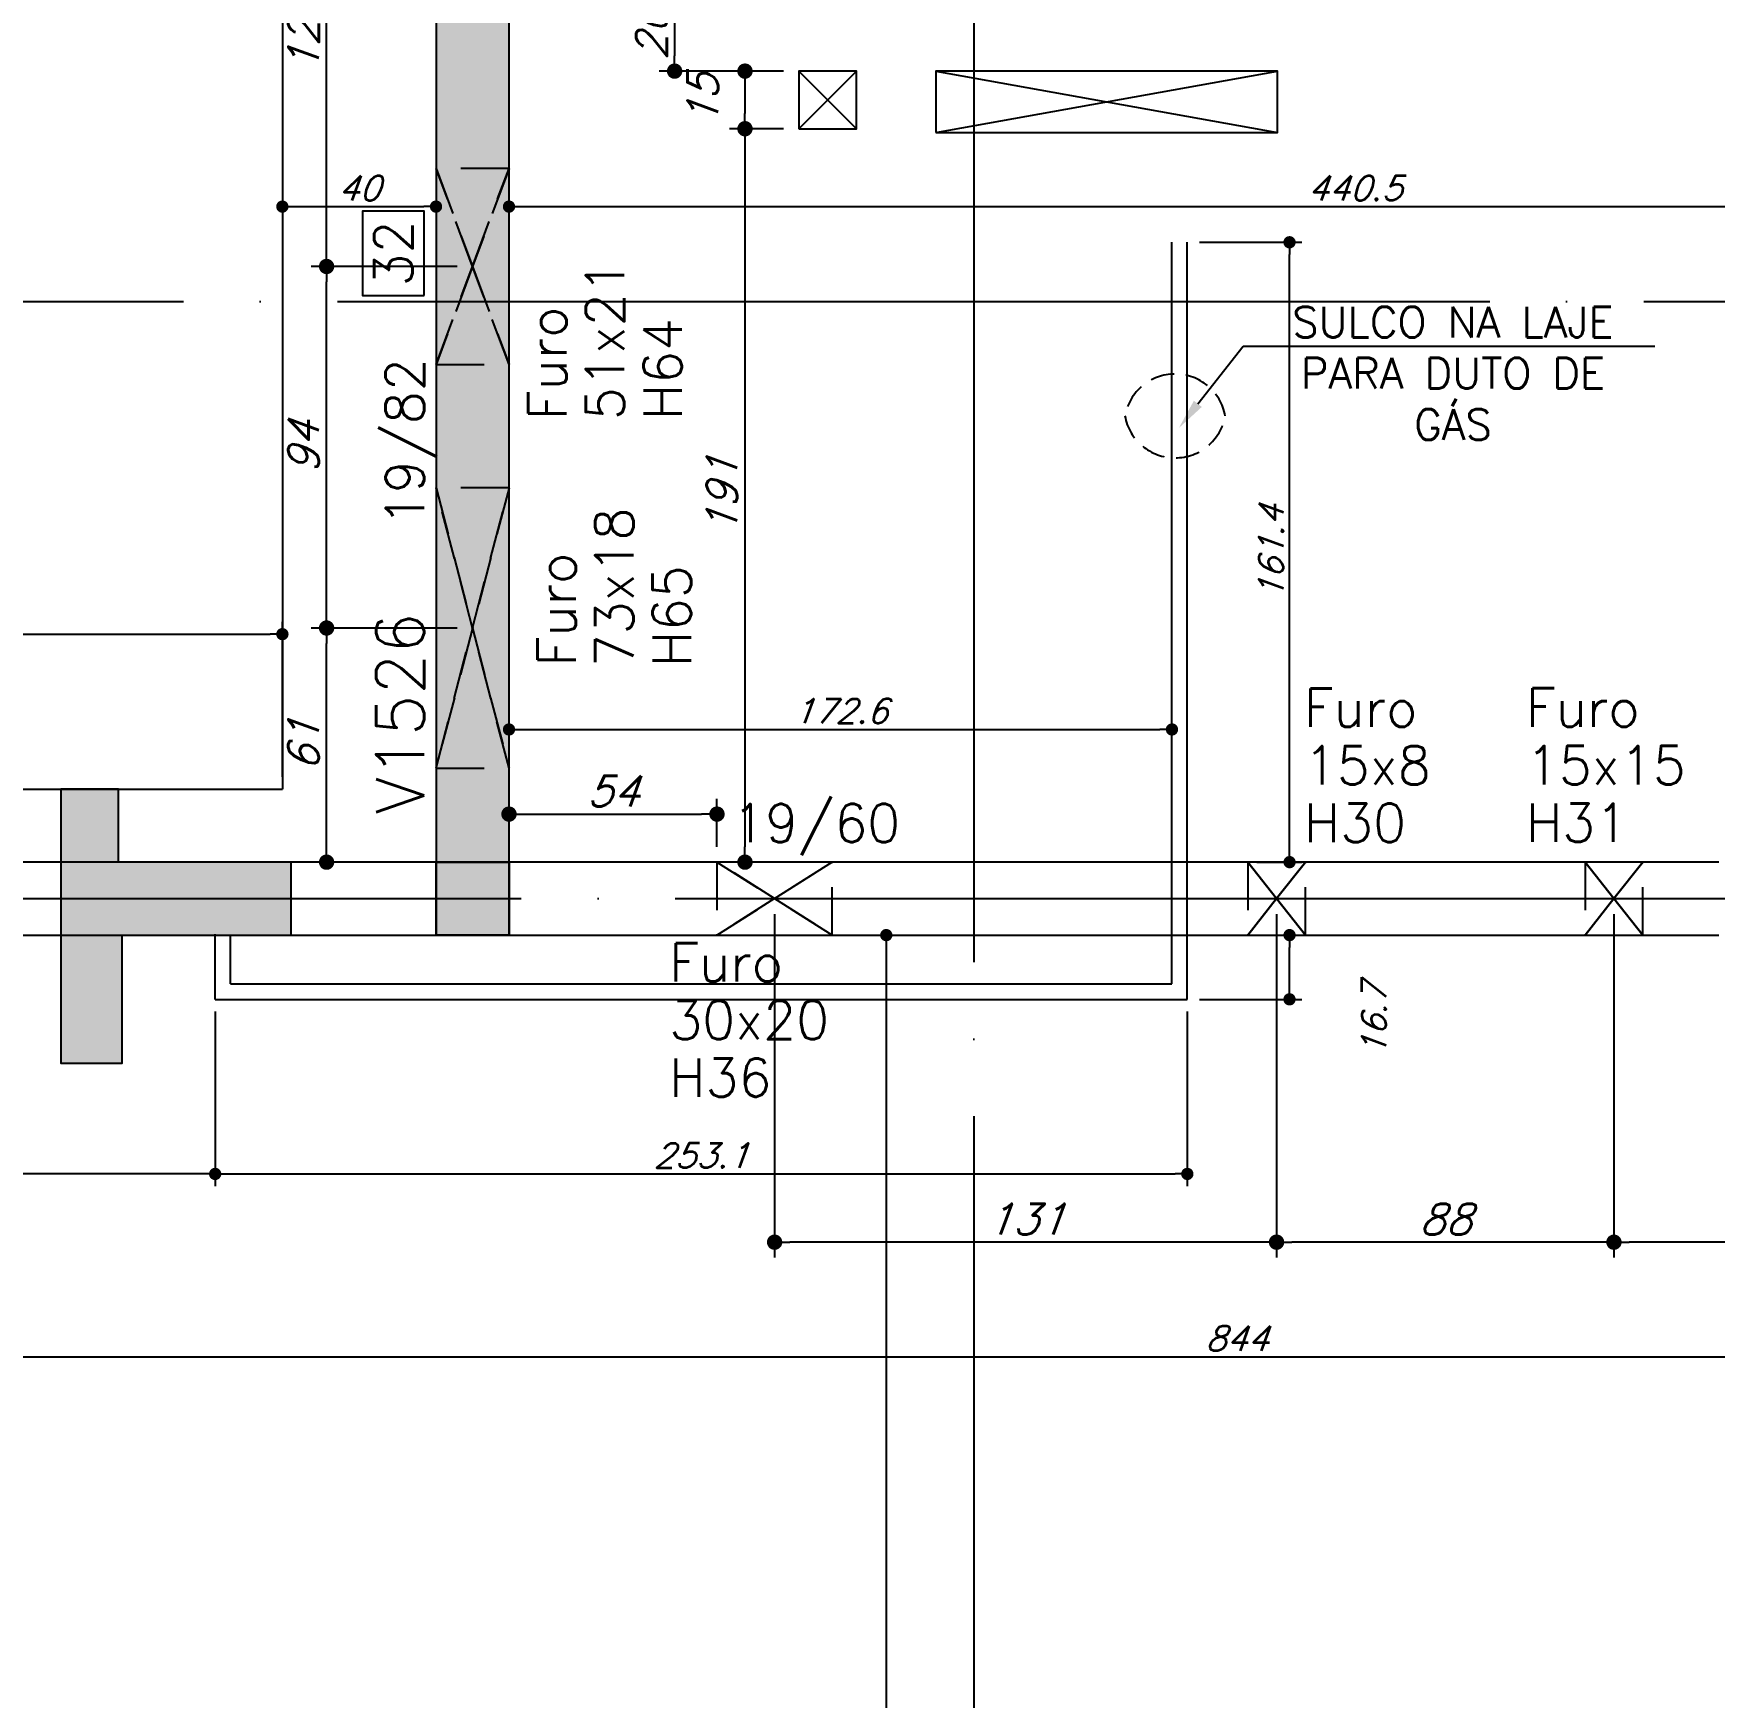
# Model space of a CAD drawing. Header units: millimetres. Extents: x -2368 to 4502, y -1988 to 2217.
# Drawn here: x -954.3 to -516.7, y -4 to 429.2 of the extents above; entities that cross this region are included whole.
import ezdxf
from ezdxf import colors
from ezdxf.entities.mleader import LeaderData, LeaderLine
from ezdxf.enums import TextEntityAlignment as Align
from ezdxf.math import Vec2, Vec3

# ---------------------------------------------------------------- set-up
doc = ezdxf.new("R2010")
doc.units = ezdxf.units.MM
doc.header["$LTSCALE"] = 50
for name, pattern in [('DASHED', [0.75, 0.5, -0.25]), ('EIXO', [6.8, 6, -0.4, 0, -0.4]), ('HIDDEN', [0.375, 0.25, -0.125])]:
    doc.linetypes.add(name, pattern=pattern)
for name, color, linetype in [('F-AUX-RED', 1, 'Continuous'), ('F-CORTE', 4, 'Continuous'), ('F-COTAS', 106, 'Continuous'), ('F-COTAS-FUROS', 50, 'Continuous'), ('F-COTAS-FUROS VIGA', 50, 'Continuous'), ('F-EIXO', 12, 'EIXO'), ('F-FURO-PAREDE', 2, 'HIDDEN'), ('F-FURO-PAREDE-TEXTOS', 2, 'Continuous'), ('F-LAJES', 3, 'Continuous'), ('F-SOLIDO-CORTE', 71, 'Continuous'), ('F-TEXTO', 6, 'Continuous'), ('F-TEXTO-YELLOW', 2, 'Continuous'), ('F-VIGAS', 3, 'Continuous'), ('F-VIGAS-DIM', 2, 'Continuous'), ('F-VIGAS-NOME', 4, 'Continuous'), ('F-VÃO', 1, 'Continuous')]:
    doc.layers.add(name, color=color, linetype=linetype)
doc.layers.add('F-DESNIVEL-2', color=7, linetype='Continuous', true_color=0xffd1e8)
doc.styles.add('CP-TEXT-INCL', font='romans.shx', dxfattribs={"oblique": 20})
doc.styles.add('MCP', font='romans.shx')
doc.styles.add('ROMANS', font='romans.shx')
doc.styles.get("Standard").update_dxf_attribs({"font": 'romans.shx'})
doc.dimstyles.new('CP-COTAS-50', dxfattribs={"dimscale": 0.64, "dimtxt": 10, "dimasz": 5, "dimexe": 5, "dimexo": 5, "dimgap": 2.5, "dimtad": 1, "dimdec": 1, "dimdsep": 46, "dimtxsty": 'CP-TEXT-INCL', "dimblk1": 'DOT', "dimblk2": 'DOT', "dimsah": 1, "dimcen": 9, "dimclrd": 256, "dimclre": 256, "dimclrt": 256, "dimadec": 0, "dimazin": 0, "dimtfac": 1, "dimtdec": 1, "dimtmove": 2, "dimatfit": 3, "dimldrblk": 'DOT', "dimfxl": 0, "dimtolj": 1, "dimarcsym": 0})
doc.dimstyles.new('CP-COTAS-50-FUROS', dxfattribs={"dimscale": 0.8, "dimtxt": 10, "dimasz": 5, "dimexe": 5, "dimexo": 5, "dimgap": 2.5, "dimtad": 1, "dimdec": 0, "dimdsep": 46, "dimtxsty": 'CP-TEXT-INCL', "dimblk1": 'DOT', "dimblk2": 'DOT', "dimsah": 1, "dimcen": 9, "dimclrd": 256, "dimclre": 256, "dimclrt": 256, "dimadec": 0, "dimazin": 0, "dimtfac": 1, "dimtdec": 0, "dimtmove": 2, "dimatfit": 3, "dimldrblk": 'DOT', "dimfxl": 0, "dimtolj": 1, "dimarcsym": 0})

# ---------------------------------------------------------------- blocks, each defined once
blk = doc.blocks.new('*U5')
at = {"layer": 'F-VIGAS-DIM', "color": 1}
blk.add_lwpolyline([(0, 0), (22, 0), (22, 16), (0, 16)], close=True, dxfattribs=at)
at = {"layer": 'F-VIGAS-DIM', "style": 'MCP'}
blk.add_attdef('DIM', text='', height=10, dxfattribs=at).set_placement((11, 8), align=Align.MIDDLE_CENTER)
blk = doc.blocks.new('*U19')
at = {"layer": 'F-EIXO'}
blk.add_line((0, 0), (0, -2878.75), dxfattribs=at)
at = {"layer": 'F-TEXTO', "style": 'ROMANS'}
blk.add_attdef('EIXO', text='', height=17.5, rotation=360, dxfattribs=at).set_placement((0, 28.21), align=Align.MIDDLE_CENTER)
blk = doc.blocks.new('*U14')
at = {"layer": 'F-EIXO'}
blk.add_line((0, 0), (4945.5, 0), dxfattribs=at)
at = {"layer": 'F-TEXTO', "style": 'ROMANS'}
blk.add_attdef('EIXO', text='', height=17.5, dxfattribs=at).set_placement((-28.21, 0), align=Align.MIDDLE_CENTER)
blk = doc.blocks.new('*U13')
at = {"layer": 'F-EIXO'}
blk.add_line((0, 0), (4857.5, 0), dxfattribs=at)
at = {"layer": 'F-TEXTO', "style": 'ROMANS'}
blk.add_attdef('EIXO', text='', height=17.5, dxfattribs=at).set_placement((-28.21, 0), align=Align.MIDDLE_CENTER)
blk = doc.blocks.new('_DOT')
at = {"color": 0, "linetype": 'ByBlock'}
blk.add_line((-0.5, 0), (-1, 0), dxfattribs=at)
at = {"color": 0, "linetype": 'ByBlock', "const_width": 0.5}
blk.add_lwpolyline([(-0.25, 0, 1), (0.25, 0, 1)], format="xyb", close=True, dxfattribs=at)
blk = doc.blocks.new('*D82')
at = {"layer": 'DEFPOINTS', "color": 0, "transparency": 16777216}
for p in [(-1063, 84.69), (-219, 84.69), (-219, 84.69)]:
    blk.add_point(p, dxfattribs=at)
at = {"layer": 'F-COTAS', "lineweight": -2, "transparency": 16777216}
blk.add_line((-1059.8, 84.69), (-222.2, 84.69), dxfattribs=at)
at = {"layer": 'F-COTAS', "lineweight": -2, "transparency": 16777216, "xscale": 3.2, "yscale": 3.2, "zscale": 3.2, "rotation": 180}
blk.add_blockref('_DOT', (-1063, 84.69), dxfattribs=at)
at = {"layer": 'F-COTAS', "lineweight": -2, "transparency": 16777216, "xscale": 3.2, "yscale": 3.2, "zscale": 3.2}
blk.add_blockref('_DOT', (-219, 84.69), dxfattribs=at)
at = {"layer": 'F-COTAS', "transparency": 16777216, "insert": (-641, 89.49), "char_height": 6.4, "attachment_point": 5, "style": 'CP-TEXT-INCL'}
blk.add_mtext('\\A1;844', dxfattribs=at)
blk = doc.blocks.new('*D90')
at = {"layer": 'DEFPOINTS', "color": 0, "transparency": 16777216}
for p in [(-889.5, 384.19), (-849.5, 384.19), (-849.5, 384.19)]:
    blk.add_point(p, dxfattribs=at)
at = {"layer": 'F-COTAS', "lineweight": -2, "transparency": 16777216}
blk.add_line((-886.3, 384.19), (-852.7, 384.19), dxfattribs=at)
at = {"layer": 'F-COTAS', "lineweight": -2, "transparency": 16777216, "xscale": 3.2, "yscale": 3.2, "zscale": 3.2, "rotation": 180}
blk.add_blockref('_DOT', (-889.5, 384.19), dxfattribs=at)
at = {"layer": 'F-COTAS', "lineweight": -2, "transparency": 16777216, "xscale": 3.2, "yscale": 3.2, "zscale": 3.2}
blk.add_blockref('_DOT', (-849.5, 384.19), dxfattribs=at)
at = {"layer": 'F-COTAS', "transparency": 16777216, "insert": (-869.5, 388.99), "char_height": 6.4, "attachment_point": 5, "style": 'CP-TEXT-INCL'}
blk.add_mtext('\\A1;40', dxfattribs=at)
blk = doc.blocks.new('*D91')
at = {"layer": 'DEFPOINTS', "color": 0, "transparency": 16777216}
for p in [(-830.5, 384.19), (-390, 384.19), (-390, 384.19)]:
    blk.add_point(p, dxfattribs=at)
at = {"layer": 'F-COTAS', "lineweight": -2, "transparency": 16777216}
blk.add_line((-827.3, 384.19), (-393.2, 384.19), dxfattribs=at)
at = {"layer": 'F-COTAS', "lineweight": -2, "transparency": 16777216, "xscale": 3.2, "yscale": 3.2, "zscale": 3.2, "rotation": 180}
blk.add_blockref('_DOT', (-830.5, 384.19), dxfattribs=at)
at = {"layer": 'F-COTAS', "lineweight": -2, "transparency": 16777216, "xscale": 3.2, "yscale": 3.2, "zscale": 3.2}
blk.add_blockref('_DOT', (-390, 384.19), dxfattribs=at)
at = {"layer": 'F-COTAS', "transparency": 16777216, "insert": (-610.25, 388.99), "char_height": 6.4, "attachment_point": 5, "style": 'CP-TEXT-INCL'}
blk.add_mtext('\\A1;440.5', dxfattribs=at)
blk = doc.blocks.new('*D122')
at = {"layer": 'DEFPOINTS', "color": 0, "transparency": 16777216}
for p in [(-732.28, 194.5), (-732.28, -475), (-732.28, -475)]:
    blk.add_point(p, dxfattribs=at)
at = {"layer": 'F-COTAS', "lineweight": -2, "transparency": 16777216}
blk.add_line((-732.28, 191.3), (-732.28, -471.8), dxfattribs=at)
at = {"layer": 'F-COTAS', "lineweight": -2, "transparency": 16777216, "xscale": 3.2, "yscale": 3.2, "zscale": 3.2}
for p, rotation in [((-732.28, 194.5), 90), ((-732.28, -475), 270)]:
    blk.add_blockref('_DOT', p, dxfattribs=dict(at, rotation=rotation))
at = {"layer": 'F-COTAS', "transparency": 16777216, "insert": (-737.08, -140.25), "char_height": 6.4, "attachment_point": 5, "rotation": 90, "style": 'CP-TEXT-INCL'}
blk.add_mtext('\\A1;669.5', dxfattribs=at)
blk = doc.blocks.new('*D133')
at = {"layer": 'DEFPOINTS', "color": 0, "transparency": 16777216}
for p in [(-889.5, 272.87), (-1242, 232.5), (-889.5, 232.5)]:
    blk.add_point(p, dxfattribs=at)
at = {"layer": 'F-COTAS', "lineweight": -2, "transparency": 16777216}
for p, q in [((-1242, 235.7), (-1242, 276.07)), ((-889.5, 235.7), (-889.5, 276.07)), ((-1238.8, 272.87), (-892.7, 272.87))]:
    blk.add_line(p, q, dxfattribs=at)
at = {"layer": 'F-COTAS', "lineweight": -2, "transparency": 16777216, "xscale": 3.2, "yscale": 3.2, "zscale": 3.2, "rotation": 180}
blk.add_blockref('_DOT', (-1242, 272.87), dxfattribs=at)
at = {"layer": 'F-COTAS', "lineweight": -2, "transparency": 16777216, "xscale": 3.2, "yscale": 3.2, "zscale": 3.2}
blk.add_blockref('_DOT', (-889.5, 272.87), dxfattribs=at)
at = {"layer": 'F-COTAS', "transparency": 16777216, "insert": (-1065.75, 277.67), "char_height": 6.4, "attachment_point": 5, "style": 'CP-TEXT-INCL'}
blk.add_mtext('\\A1;352.5', dxfattribs=at)
blk = doc.blocks.new('*D264')
at = {"layer": 'DEFPOINTS', "color": 0, "transparency": 16777216}
for p in [(-907, 177.78), (-653.9, 177.78), (-653.9, 132.32)]:
    blk.add_point(p, dxfattribs=at)
at = {"layer": 'F-COTAS', "lineweight": -2, "transparency": 16777216}
for p, q in [((-907, 174.58), (-907, 129.12)), ((-653.9, 174.58), (-653.9, 129.12)), ((-903.8, 132.32), (-657.1, 132.32))]:
    blk.add_line(p, q, dxfattribs=at)
at = {"layer": 'F-COTAS', "lineweight": -2, "transparency": 16777216, "xscale": 3.2, "yscale": 3.2, "zscale": 3.2, "rotation": 180}
blk.add_blockref('_DOT', (-907, 132.32), dxfattribs=at)
at = {"layer": 'F-COTAS', "lineweight": -2, "transparency": 16777216, "xscale": 3.2, "yscale": 3.2, "zscale": 3.2}
blk.add_blockref('_DOT', (-653.9, 132.32), dxfattribs=at)
at = {"layer": 'F-COTAS', "transparency": 16777216, "insert": (-780.45, 137.12), "char_height": 6.4, "attachment_point": 5, "style": 'CP-TEXT-INCL'}
blk.add_mtext('\\A1;253.1', dxfattribs=at)
blk = doc.blocks.new('*D265')
at = {"layer": 'DEFPOINTS', "color": 0, "transparency": 16777216}
for p in [(-907, 177.78), (-1063, 147.15), (-1063, 132.32)]:
    blk.add_point(p, dxfattribs=at)
at = {"layer": 'F-COTAS', "lineweight": -2, "transparency": 16777216}
for p, q in [((-907, 174.58), (-907, 129.12)), ((-1063, 143.95), (-1063, 129.12)), ((-910.2, 132.32), (-1059.8, 132.32))]:
    blk.add_line(p, q, dxfattribs=at)
at = {"layer": 'F-COTAS', "lineweight": -2, "transparency": 16777216, "xscale": 3.2, "yscale": 3.2, "zscale": 3.2, "rotation": 180}
blk.add_blockref('_DOT', (-1063, 132.32), dxfattribs=at)
at = {"layer": 'F-COTAS', "lineweight": -2, "transparency": 16777216, "xscale": 3.2, "yscale": 3.2, "zscale": 3.2}
blk.add_blockref('_DOT', (-907, 132.32), dxfattribs=at)
at = {"layer": 'F-COTAS', "transparency": 16777216, "insert": (-985, 137.12), "char_height": 6.4, "attachment_point": 5, "style": 'CP-TEXT-INCL'}
blk.add_mtext('\\A1;156', dxfattribs=at)
blk = doc.blocks.new('*D266')
at = {"layer": 'DEFPOINTS', "color": 0, "transparency": 16777216}
for p in [(-638.04, 194.5), (-627.29, 194.5), (-653.9, 177.78)]:
    blk.add_point(p, dxfattribs=at)
at = {"layer": 'F-COTAS', "lineweight": -2, "transparency": 16777216}
for p, q in [((-634.84, 194.5), (-624.09, 194.5)), ((-627.29, 180.98), (-627.29, 191.3)), ((-650.7, 177.78), (-624.09, 177.78))]:
    blk.add_line(p, q, dxfattribs=at)
at = {"layer": 'F-COTAS', "lineweight": -2, "transparency": 16777216, "xscale": 3.2, "yscale": 3.2, "zscale": 3.2}
for p, rotation in [((-627.29, 194.5), 90), ((-627.29, 177.78), 270)]:
    blk.add_blockref('_DOT', p, dxfattribs=dict(at, rotation=rotation))
at = {"layer": 'F-COTAS', "transparency": 16777216, "insert": (-605.29, 172.45), "char_height": 6.4, "attachment_point": 5, "rotation": 90, "style": 'CP-TEXT-INCL'}
blk.add_mtext('\\A1;16.7', dxfattribs=at)
blk = doc.blocks.new('*D267')
at = {"layer": 'DEFPOINTS', "color": 0, "transparency": 16777216}
for p in [(-653.9, 374.9), (-627.29, 374.9), (-638.97, 213.5)]:
    blk.add_point(p, dxfattribs=at)
at = {"layer": 'F-COTAS', "lineweight": -2, "transparency": 16777216}
for p, q in [((-650.7, 374.9), (-624.09, 374.9)), ((-627.29, 216.7), (-627.29, 371.7)), ((-635.77, 213.5), (-624.09, 213.5))]:
    blk.add_line(p, q, dxfattribs=at)
at = {"layer": 'F-COTAS', "lineweight": -2, "transparency": 16777216, "xscale": 3.2, "yscale": 3.2, "zscale": 3.2}
for p, rotation in [((-627.29, 374.9), 90), ((-627.29, 213.5), 270)]:
    blk.add_blockref('_DOT', p, dxfattribs=dict(at, rotation=rotation))
at = {"layer": 'F-COTAS', "transparency": 16777216, "insert": (-632.09, 294.2), "char_height": 6.4, "attachment_point": 5, "rotation": 90, "style": 'CP-TEXT-INCL'}
blk.add_mtext('\\A1;161.4', dxfattribs=at)
blk = doc.blocks.new('*D268')
at = {"layer": 'DEFPOINTS', "color": 0, "transparency": 16777216}
for p in [(-830.5, 245.51), (-657.9, 248.05), (-657.9, 245.51)]:
    blk.add_point(p, dxfattribs=at)
at = {"layer": 'F-COTAS', "lineweight": -2, "transparency": 16777216}
for p, q in [((-830.5, 248.71), (-830.5, 251.25)), ((-657.9, 248.71), (-657.9, 251.25)), ((-827.3, 248.05), (-661.1, 248.05))]:
    blk.add_line(p, q, dxfattribs=at)
at = {"layer": 'F-COTAS', "lineweight": -2, "transparency": 16777216, "xscale": 3.2, "yscale": 3.2, "zscale": 3.2, "rotation": 180}
blk.add_blockref('_DOT', (-830.5, 248.05), dxfattribs=at)
at = {"layer": 'F-COTAS', "lineweight": -2, "transparency": 16777216, "xscale": 3.2, "yscale": 3.2, "zscale": 3.2}
blk.add_blockref('_DOT', (-657.9, 248.05), dxfattribs=at)
at = {"layer": 'F-COTAS', "transparency": 16777216, "insert": (-744.2, 252.85), "char_height": 6.4, "attachment_point": 5, "style": 'CP-TEXT-INCL'}
blk.add_mtext('\\A1;172.6', dxfattribs=at)
blk = doc.blocks.new('*U350')
at = {"layer": 'F-VÃO'}
for p, q in [((0, 0), (15, 15)), ((0, 15), (15, 0))]:
    blk.add_line(p, q, dxfattribs=at)
at = {"layer": 'F-VÃO', "color": 3}
blk.add_lwpolyline([(0, 0), (15, 0), (15, 15), (0, 15)], close=True, dxfattribs=at)
blk = doc.blocks.new('*U308')
at = {"layer": 'F-VÃO'}
for p, q in [((0, 0), (89, 16)), ((0, 16), (89, 0))]:
    blk.add_line(p, q, dxfattribs=at)
at = {"layer": 'F-VÃO', "color": 3}
blk.add_lwpolyline([(0, 0), (89, 0), (89, 16), (0, 16)], close=True, dxfattribs=at)
blk = doc.blocks.new('*D465')
at = {"layer": 'DEFPOINTS', "color": 0, "transparency": 16777216}
for p in [(-755, 439), (-787.38, 419.46), (-755, 419.46)]:
    blk.add_point(p, dxfattribs=at)
at = {"layer": 'F-COTAS-FUROS', "lineweight": -2, "transparency": 16777216}
for p, q in [((-759, 439), (-791.38, 439)), ((-787.38, 435), (-787.38, 423.46)), ((-759, 419.46), (-791.38, 419.46))]:
    blk.add_line(p, q, dxfattribs=at)
at = {"layer": 'F-COTAS-FUROS', "lineweight": -2, "transparency": 16777216, "xscale": 4, "yscale": 4, "zscale": 4}
for p, rotation in [((-787.38, 439), 90), ((-787.38, 419.46), 270)]:
    blk.add_blockref('_DOT', p, dxfattribs=dict(at, rotation=rotation))
at = {"layer": 'F-COTAS-FUROS', "transparency": 16777216, "insert": (-793.38, 429.23), "char_height": 8, "attachment_point": 5, "rotation": 90, "style": 'CP-TEXT-INCL'}
blk.add_mtext('\\A1;20', dxfattribs=at)
blk = doc.blocks.new('*D466')
at = {"layer": 'DEFPOINTS', "color": 0, "transparency": 16777216}
for p in [(-755, 419.46), (-769.06, 404.46), (-755, 404.46)]:
    blk.add_point(p, dxfattribs=at)
at = {"layer": 'F-COTAS-FUROS', "lineweight": -2, "transparency": 16777216}
for p, q in [((-759, 419.46), (-773.06, 419.46)), ((-769.06, 415.46), (-769.06, 408.46)), ((-759, 404.46), (-773.06, 404.46))]:
    blk.add_line(p, q, dxfattribs=at)
at = {"layer": 'F-COTAS-FUROS', "lineweight": -2, "transparency": 16777216, "xscale": 4, "yscale": 4, "zscale": 4}
for p, rotation in [((-769.06, 419.46), 90), ((-769.06, 404.46), 270)]:
    blk.add_blockref('_DOT', p, dxfattribs=dict(at, rotation=rotation))
at = {"layer": 'F-COTAS-FUROS', "transparency": 16777216, "insert": (-780.06, 411.96), "char_height": 8, "attachment_point": 5, "rotation": 90, "style": 'CP-TEXT-INCL'}
blk.add_mtext('\\A1;15', dxfattribs=at)
blk = doc.blocks.new('*D467')
at = {"layer": 'DEFPOINTS', "color": 0, "transparency": 16777216}
for p in [(-755, 404.46), (-769.06, 213.5), (-755, 213.5)]:
    blk.add_point(p, dxfattribs=at)
at = {"layer": 'F-COTAS-FUROS', "lineweight": -2, "transparency": 16777216}
for p, q in [((-759, 404.46), (-773.06, 404.46)), ((-769.06, 400.46), (-769.06, 217.5)), ((-759, 213.5), (-773.06, 213.5))]:
    blk.add_line(p, q, dxfattribs=at)
at = {"layer": 'F-COTAS-FUROS', "lineweight": -2, "transparency": 16777216, "xscale": 4, "yscale": 4, "zscale": 4}
for p, rotation in [((-769.06, 404.46), 90), ((-769.06, 213.5), 270)]:
    blk.add_blockref('_DOT', p, dxfattribs=dict(at, rotation=rotation))
at = {"layer": 'F-COTAS-FUROS', "transparency": 16777216, "insert": (-775.06, 308.98), "char_height": 8, "attachment_point": 5, "rotation": 90, "style": 'CP-TEXT-INCL'}
blk.add_mtext('\\A1;191', dxfattribs=at)
blk = doc.blocks.new('*D504')
at = {"layer": 'DEFPOINTS', "color": 0, "linetype": 'Continuous', "transparency": 16777216}
for p in [(-542.83, 204), (-219, 137.34), (-542.83, 114.55)]:
    blk.add_point(p, dxfattribs=at)
at = {"layer": 'F-COTAS-FUROS VIGA', "linetype": 'Continuous', "lineweight": -2, "transparency": 16777216}
for p, q in [((-542.83, 200), (-542.83, 110.55)), ((-219, 133.34), (-219, 110.55)), ((-223, 114.55), (-538.83, 114.55))]:
    blk.add_line(p, q, dxfattribs=at)
at = {"layer": 'F-COTAS-FUROS VIGA', "linetype": 'Continuous', "lineweight": -2, "transparency": 16777216, "xscale": 4, "yscale": 4, "zscale": 4, "rotation": 180}
blk.add_blockref('_DOT', (-542.83, 114.55), dxfattribs=at)
at = {"layer": 'F-COTAS-FUROS VIGA', "linetype": 'Continuous', "lineweight": -2, "transparency": 16777216, "xscale": 4, "yscale": 4, "zscale": 4}
blk.add_blockref('_DOT', (-219, 114.55), dxfattribs=at)
at = {"layer": 'F-COTAS-FUROS VIGA', "linetype": 'Continuous', "transparency": 16777216, "insert": (-380.92, 120.55), "char_height": 8, "attachment_point": 5, "style": 'CP-TEXT-INCL'}
blk.add_mtext('\\A1;324', dxfattribs=at)
blk = doc.blocks.new('*D505')
at = {"layer": 'DEFPOINTS', "color": 0, "linetype": 'Continuous', "transparency": 16777216}
for p in [(-630.67, 204), (-542.83, 204), (-630.67, 114.55)]:
    blk.add_point(p, dxfattribs=at)
at = {"layer": 'F-COTAS-FUROS VIGA', "linetype": 'Continuous', "lineweight": -2, "transparency": 16777216}
for p, q in [((-630.67, 200), (-630.67, 110.55)), ((-542.83, 200), (-542.83, 110.55)), ((-546.83, 114.55), (-626.67, 114.55))]:
    blk.add_line(p, q, dxfattribs=at)
at = {"layer": 'F-COTAS-FUROS VIGA', "linetype": 'Continuous', "lineweight": -2, "transparency": 16777216, "xscale": 4, "yscale": 4, "zscale": 4, "rotation": 180}
blk.add_blockref('_DOT', (-630.67, 114.55), dxfattribs=at)
at = {"layer": 'F-COTAS-FUROS VIGA', "linetype": 'Continuous', "lineweight": -2, "transparency": 16777216, "xscale": 4, "yscale": 4, "zscale": 4}
blk.add_blockref('_DOT', (-542.83, 114.55), dxfattribs=at)
at = {"layer": 'F-COTAS-FUROS VIGA', "linetype": 'Continuous', "transparency": 16777216, "insert": (-586.75, 120.55), "char_height": 8, "attachment_point": 5, "style": 'CP-TEXT-INCL'}
blk.add_mtext('\\A1;88', dxfattribs=at)
blk = doc.blocks.new('*D506')
at = {"layer": 'DEFPOINTS', "color": 0, "linetype": 'Continuous', "transparency": 16777216}
for p in [(-761.35, 204), (-630.67, 204), (-761.35, 114.55)]:
    blk.add_point(p, dxfattribs=at)
at = {"layer": 'F-COTAS-FUROS VIGA', "linetype": 'Continuous', "lineweight": -2, "transparency": 16777216}
for p, q in [((-761.35, 200), (-761.35, 110.55)), ((-630.67, 200), (-630.67, 110.55)), ((-634.67, 114.55), (-757.35, 114.55))]:
    blk.add_line(p, q, dxfattribs=at)
at = {"layer": 'F-COTAS-FUROS VIGA', "linetype": 'Continuous', "lineweight": -2, "transparency": 16777216, "xscale": 4, "yscale": 4, "zscale": 4, "rotation": 180}
blk.add_blockref('_DOT', (-761.35, 114.55), dxfattribs=at)
at = {"layer": 'F-COTAS-FUROS VIGA', "linetype": 'Continuous', "lineweight": -2, "transparency": 16777216, "xscale": 4, "yscale": 4, "zscale": 4}
blk.add_blockref('_DOT', (-630.67, 114.55), dxfattribs=at)
at = {"layer": 'F-COTAS-FUROS VIGA', "linetype": 'Continuous', "transparency": 16777216, "insert": (-696.01, 120.55), "char_height": 8, "attachment_point": 5, "style": 'CP-TEXT-INCL'}
blk.add_mtext('\\A1;131', dxfattribs=at)
blk = doc.blocks.new('*D520')
at = {"layer": 'DEFPOINTS', "color": 0, "linetype": 'Continuous', "transparency": 16777216}
for p in [(-877.99, 274.46), (-840, 274.46), (-867.54, 213.5)]:
    blk.add_point(p, dxfattribs=at)
at = {"layer": 'F-COTAS-FUROS VIGA', "linetype": 'Continuous', "lineweight": -2, "transparency": 16777216}
for p, q in [((-844, 274.46), (-881.99, 274.46)), ((-877.99, 217.5), (-877.99, 270.46)), ((-871.54, 213.5), (-881.99, 213.5))]:
    blk.add_line(p, q, dxfattribs=at)
at = {"layer": 'F-COTAS-FUROS VIGA', "linetype": 'Continuous', "lineweight": -2, "transparency": 16777216, "xscale": 4, "yscale": 4, "zscale": 4}
for p, rotation in [((-877.99, 274.46), 90), ((-877.99, 213.5), 270)]:
    blk.add_blockref('_DOT', p, dxfattribs=dict(at, rotation=rotation))
at = {"layer": 'F-COTAS-FUROS VIGA', "linetype": 'Continuous', "transparency": 16777216, "insert": (-883.99, 243.98), "char_height": 8, "attachment_point": 5, "rotation": 90, "style": 'CP-TEXT-INCL'}
blk.add_mtext('\\A1;61', dxfattribs=at)
blk = doc.blocks.new('*D521')
at = {"layer": 'DEFPOINTS', "color": 0, "linetype": 'Continuous', "transparency": 16777216}
for p in [(-877.99, 368.6), (-840, 368.6), (-840, 274.46)]:
    blk.add_point(p, dxfattribs=at)
at = {"layer": 'F-COTAS-FUROS VIGA', "linetype": 'Continuous', "lineweight": -2, "transparency": 16777216}
for p, q in [((-844, 368.6), (-881.99, 368.6)), ((-877.99, 278.46), (-877.99, 364.6)), ((-844, 274.46), (-881.99, 274.46))]:
    blk.add_line(p, q, dxfattribs=at)
at = {"layer": 'F-COTAS-FUROS VIGA', "linetype": 'Continuous', "lineweight": -2, "transparency": 16777216, "xscale": 4, "yscale": 4, "zscale": 4}
for p, rotation in [((-877.99, 368.6), 90), ((-877.99, 274.46), 270)]:
    blk.add_blockref('_DOT', p, dxfattribs=dict(at, rotation=rotation))
at = {"layer": 'F-COTAS-FUROS VIGA', "linetype": 'Continuous', "transparency": 16777216, "insert": (-883.99, 321.53), "char_height": 8, "attachment_point": 5, "rotation": 90, "style": 'CP-TEXT-INCL'}
blk.add_mtext('\\A1;94', dxfattribs=at)
blk = doc.blocks.new('*D522')
at = {"layer": 'DEFPOINTS', "color": 0, "linetype": 'Continuous', "transparency": 16777216}
for p in [(-877.99, 490.24), (-840, 490.24), (-840, 368.6)]:
    blk.add_point(p, dxfattribs=at)
at = {"layer": 'F-COTAS-FUROS VIGA', "linetype": 'Continuous', "lineweight": -2, "transparency": 16777216}
for p, q in [((-844, 490.24), (-881.99, 490.24)), ((-877.99, 372.6), (-877.99, 486.24)), ((-844, 368.6), (-881.99, 368.6))]:
    blk.add_line(p, q, dxfattribs=at)
at = {"layer": 'F-COTAS-FUROS VIGA', "linetype": 'Continuous', "lineweight": -2, "transparency": 16777216, "xscale": 4, "yscale": 4, "zscale": 4}
for p, rotation in [((-877.99, 490.24), 90), ((-877.99, 368.6), 270)]:
    blk.add_blockref('_DOT', p, dxfattribs=dict(at, rotation=rotation))
at = {"layer": 'F-COTAS-FUROS VIGA', "linetype": 'Continuous', "transparency": 16777216, "insert": (-883.99, 429.42), "char_height": 8, "attachment_point": 5, "rotation": 90, "style": 'CP-TEXT-INCL'}
blk.add_mtext('\\A1;122', dxfattribs=at)
blk = doc.blocks.new('*D535')
at = {"layer": 'DEFPOINTS', "color": 0, "linetype": 'Continuous', "transparency": 16777216}
for p in [(-830.5, 224.11), (-776.35, 226.01), (-776.35, 213.5)]:
    blk.add_point(p, dxfattribs=at)
at = {"layer": 'F-COTAS-FUROS VIGA', "linetype": 'Continuous', "lineweight": -2, "transparency": 16777216}
for p, q in [((-830.5, 228.11), (-830.5, 230.01)), ((-776.35, 217.5), (-776.35, 230.01)), ((-826.5, 226.01), (-780.35, 226.01))]:
    blk.add_line(p, q, dxfattribs=at)
at = {"layer": 'F-COTAS-FUROS VIGA', "linetype": 'Continuous', "lineweight": -2, "transparency": 16777216, "xscale": 4, "yscale": 4, "zscale": 4, "rotation": 180}
blk.add_blockref('_DOT', (-830.5, 226.01), dxfattribs=at)
at = {"layer": 'F-COTAS-FUROS VIGA', "linetype": 'Continuous', "lineweight": -2, "transparency": 16777216, "xscale": 4, "yscale": 4, "zscale": 4}
blk.add_blockref('_DOT', (-776.35, 226.01), dxfattribs=at)
at = {"layer": 'F-COTAS-FUROS VIGA', "linetype": 'Continuous', "transparency": 16777216, "insert": (-803.42, 232.01), "char_height": 8, "attachment_point": 5, "style": 'CP-TEXT-INCL'}
blk.add_mtext('\\A1;54', dxfattribs=at)

msp = doc.modelspace()

# ---------------------------------------------------------------- hatches: boundary and pattern name
at = {"layer": 'F-DESNIVEL-2'}
msp.add_hatch(color=256, dxfattribs=at).paths.add_polyline_path([(-849.5, 213.5), (-830.5, 213.5), (-830.5, 194.5), (-849.5, 194.5)])
at = {"layer": 'F-SOLIDO-CORTE', "linetype": 'Continuous'}
msp.add_hatch(color=256, dxfattribs=at).paths.add_polyline_path([(-887.17, 194.5), (-887.17, 213.5), (-932.17, 213.5), (-932.17, 232.5), (-947.17, 232.5), (-947.17, 194.5), (-947.17, 161.15), (-931.17, 161.15), (-931.17, 194.5)], flags=16)

# ---------------------------------------------------------------- linework, layer by layer
at = {"layer": 'F-AUX-RED', "linetype": 'DASHED', "ltscale": 0.25}
for centre, start, end in [((-657.09, 327.33), 10.2278, 169.7722), ((-657.09, 332.04), 190.2278, 349.7722)]:
    msp.add_arc(centre, 13.27, start, end, dxfattribs=at)
at = {"layer": 'F-CORTE', "linetype": 'Continuous'}
msp.add_lwpolyline([(-931.17, 161.15), (-931.17, 194.5), (-887.17, 194.5), (-887.17, 213.5), (-932.17, 213.5), (-932.17, 232.5), (-947.17, 232.5), (-947.17, 194.5), (-947.17, 161.15)], dxfattribs=at)
at = {"layer": 'F-DESNIVEL-2'}
msp.add_lwpolyline([(-849.5, 213.5), (-830.5, 213.5), (-830.5, 194.5), (-849.5, 194.5)], close=True, dxfattribs=at)
at = {"layer": 'F-DESNIVEL-2', "linetype": 'Continuous'}
for points in [[(-830.5, 213.5), (-830.5, 645.4), (-849.5, 645.4)], [(-830.5, 213.5), (-849.5, 645.4), (-849.5, 213.5)], [(-830.5, 213.5), (-849.5, 213.5), (-830.5, 213.5)]]:
    msp.add_solid(points, dxfattribs=at)
at = {"layer": 'F-FURO-PAREDE'}
for points in [[(-840, 368.6), (-830.5, 343.1), (-830.5, 394.1), (-840, 368.6), (-830.5, 394.1), (-849.5, 394.1), (-840, 368.6), (-849.5, 394.1), (-849.5, 343.1), (-840, 368.6), (-849.5, 343.1), (-830.5, 343.1), (-840, 368.6)], [(-840, 274.46), (-830.5, 237.96), (-830.5, 310.96), (-840, 274.46), (-830.5, 310.96), (-849.5, 310.96), (-840, 274.46), (-849.5, 310.96), (-849.5, 237.96), (-840, 274.46), (-849.5, 237.96), (-830.5, 237.96), (-840, 274.46)], [(-761.35, 204), (-776.35, 194.5), (-746.35, 194.5), (-761.35, 204), (-746.35, 194.5), (-746.35, 213.5), (-761.35, 204), (-746.35, 213.5), (-776.35, 213.5), (-761.35, 204), (-776.35, 213.5), (-776.35, 194.5), (-761.35, 204)], [(-630.67, 204), (-638.17, 194.5), (-623.17, 194.5), (-630.67, 204), (-623.17, 194.5), (-623.17, 213.5), (-630.67, 204), (-623.17, 213.5), (-638.17, 213.5), (-630.67, 204), (-638.17, 213.5), (-638.17, 194.5), (-630.67, 204)], [(-542.83, 204), (-550.33, 194.5), (-535.33, 194.5), (-542.83, 204), (-535.33, 194.5), (-535.33, 213.5), (-542.83, 204), (-535.33, 213.5), (-550.33, 213.5), (-542.83, 204), (-550.33, 213.5), (-550.33, 194.5), (-542.83, 204)]]:
    msp.add_lwpolyline(points, dxfattribs=at)
at = {"layer": 'F-LAJES', "linetype": 'Continuous'}
for p in [(-889.5, 645.5), (-1242, 232.5)]:
    msp.add_line(p, (-889.5, 232.5), dxfattribs=at)
at = {"layer": 'F-LAJES'}
for p, q in [((-657.9, 181.78), (-657.9, 374.9)), ((-653.9, 177.78), (-653.9, 374.9)), ((-907, 177.78), (-907, 194.76)), ((-903, 181.78), (-903, 194.5)), ((-903, 181.78), (-657.9, 181.78)), ((-907, 177.78), (-653.9, 177.78))]:
    msp.add_line(p, q, dxfattribs=at)
at = {"layer": 'F-SOLIDO-CORTE'}
msp.add_lwpolyline([(-887.17, 194.5), (-887.17, 213.5), (-932.17, 213.5), (-932.17, 232.5), (-947.17, 232.5), (-947.17, 194.5), (-947.17, 161.15), (-931.17, 161.15), (-931.17, 194.5), (-887.17, 194.5)], dxfattribs=at)
at = {"layer": 'F-VIGAS'}
for points in [[(-849.5, 645.5), (-849.5, 194.5)], [(-830.5, 194.5), (-830.5, 645.5)], [(-849.5, 213.5), (-1018, 213.5)], [(-830.5, 213.5), (-849.5, 213.5)], [(-515.5, 213.5), (-830.5, 213.5)], [(-1018, 194.5), (-840, 194.5)], [(-840, 194.5), (-515.5, 194.5)]]:
    msp.add_lwpolyline(points, dxfattribs=at)

# ---------------------------------------------------------------- block references
at = {"layer": 'F-EIXO', "linetype": 'Continuous'}
for name, p in [('*U19', (-709.5, 1847.82)), ('*U14', (-1895.47, 359.5)), ('*U13', (-1807.52, 204))]:
    msp.add_blockref(name, p, dxfattribs=at)
at = {"layer": 'F-VIGAS-DIM', "linetype": 'Continuous', "rotation": 90}
msp.add_blockref('*U5', (-852.62, 361), dxfattribs=at).add_auto_attribs({'DIM': '32'})
at = {"layer": 'F-VÃO'}
for name, p in [('*U350', (-755, 404.46)), ('*U308', (-719.39, 403.46))]:
    msp.add_blockref(name, p, dxfattribs=at)

# ---------------------------------------------------------------- texts
at = {"layer": 'F-FURO-PAREDE-TEXTOS', "linetype": 'Continuous', "style": 'MCP'}
for s, p in [('51x21', (-800.5, 328.6)), ('Furo', (-815.5, 328.6)), ('H64', (-785.5, 328.6)), ('73x18', (-798.1, 264.26)), ('Furo', (-813.1, 264.5)), ('H65', (-783.1, 264.26))]:
    msp.add_text(s, height=10, rotation=90, dxfattribs=at).set_placement(p)
for s, p in [('Furo', (-623.54, 248.73)), ('Furo', (-565.71, 248.76)), ('15x8', (-623.54, 233.73)), ('15x15', (-565.71, 233.76)), ('H30', (-623.54, 218.73)), ('H31', (-565.71, 218.76)), ('Furo', (-788.75, 182.41)), ('30x20', (-788.75, 167.41)), ('H36', (-788.75, 152.41))]:
    msp.add_text(s, height=10, dxfattribs=at).set_placement(p)
at = {"layer": 'F-TEXTO-YELLOW', "insert": (-584.75, 358.13), "char_height": 8, "attachment_point": 2, "style": 'ROMANS'}
msp.add_mtext_dynamic_manual_height_columns('SULCO NA LAJE PARA DUTO DE GÁS', width=106.8241, gutter_width=12.5, heights=[0], dxfattribs=at)
at = {"layer": 'F-VIGAS-DIM', "linetype": 'Continuous', "style": 'MCP'}
msp.add_text('19/82', height=10, rotation=90, dxfattribs=at).set_placement((-852.62, 301))
msp.add_text('19/60', height=10, dxfattribs=at).set_placement((-772.35, 218.68))
at = {"layer": 'F-VIGAS-NOME', "linetype": 'Continuous', "style": 'MCP'}
msp.add_text('V1526', height=12.5, rotation=90, dxfattribs=at).set_placement((-852.62, 226))

# ---------------------------------------------------------------- dimensions: what is measured, and where the dimension line sits
at = {"layer": 'F-COTAS'}
dim = msp.add_aligned_dim(p1=(-889.5, 384.19), p2=(-849.5, 384.19), distance=0, dimstyle='CP-COTAS-50', dxfattribs=at)
dim.commit()
dim.dimension.update_dxf_attribs({"geometry": '*D90', "text_midpoint": (-869.5, 388.99)})
for base, p1, p2, angle, picture, middle in [((-390, 384.19), (-830.5, 384.19), (-390, 384.19), 180, '*D91', (-610.25, 388.99)), ((-627.29, 374.9), (-638.97, 213.5), (-653.9, 374.9), 90, '*D267', (-632.09, 294.2)), ((-732.28, -475), (-732.28, 194.5), (-732.28, -475), 90, '*D122', (-737.08, -140.25)), ((-219, 84.69), (-1063, 84.69), (-219, 84.69), 180, '*D82', (-641, 89.49))]:
    dim = msp.add_linear_dim(base=base, p1=p1, p2=p2, angle=angle, dimstyle='CP-COTAS-50', dxfattribs=at)
    dim.commit()
    dim.dimension.update_dxf_attribs({"geometry": picture, "text_midpoint": middle})
for base, p1, p2, picture, middle in [((-889.5, 272.87), (-1242, 232.5), (-889.5, 232.5), '*D133', (-1065.75, 277.67)), ((-657.9, 248.05), (-830.5, 245.51), (-657.9, 245.51), '*D268', (-744.2, 252.85)), ((-1063, 132.32), (-907, 177.78), (-1063, 147.15), '*D265', (-985, 137.12)), ((-653.9, 132.32), (-907, 177.78), (-653.9, 177.78), '*D264', (-780.45, 137.12))]:
    dim = msp.add_linear_dim(base=base, p1=p1, p2=p2, dimstyle='CP-COTAS-50', dxfattribs=at)
    dim.commit()
    dim.dimension.update_dxf_attribs({"geometry": picture, "text_midpoint": middle})
dim = msp.add_linear_dim(base=(-627.29, 194.5), p1=(-653.9, 177.78), p2=(-638.04, 194.5), angle=90, dimstyle='CP-COTAS-50', dxfattribs=at)
dim.commit()
dim.dimension.update_dxf_attribs({"geometry": '*D266', "text_midpoint": (-605.29, 172.45), "dimtype": 160})
at = {"layer": 'F-COTAS-FUROS'}
for base, p1, p2, picture, middle in [((-787.38, 419.46), (-755, 439), (-755, 419.46), '*D465', (-793.38, 429.23)), ((-769.06, 404.46), (-755, 419.46), (-755, 404.46), '*D466', (-780.06, 411.96)), ((-769.06, 213.5), (-755, 404.46), (-755, 213.5), '*D467', (-775.06, 308.98))]:
    dim = msp.add_linear_dim(base=base, p1=p1, p2=p2, angle=90, dimstyle='CP-COTAS-50-FUROS', dxfattribs=at)
    dim.commit()
    dim.dimension.update_dxf_attribs({"geometry": picture, "text_midpoint": middle})
at = {"layer": 'F-COTAS-FUROS VIGA', "linetype": 'Continuous'}
for base, p1, p2, picture, middle in [((-877.99, 490.24), (-840, 368.6), (-840, 490.24), '*D522', (-883.99, 429.42)), ((-877.99, 368.6), (-840, 274.46), (-840, 368.6), '*D521', (-883.99, 321.53)), ((-877.99, 274.46), (-867.54, 213.5), (-840, 274.46), '*D520', (-883.99, 243.98))]:
    dim = msp.add_linear_dim(base=base, p1=p1, p2=p2, angle=90, dimstyle='CP-COTAS-50-FUROS', dxfattribs=at)
    dim.commit()
    dim.dimension.update_dxf_attribs({"geometry": picture, "text_midpoint": middle})
for base, p1, p2, picture, middle in [((-776.35, 226.01), (-830.5, 224.11), (-776.35, 213.5), '*D535', (-803.42, 232.01)), ((-761.35, 114.55), (-630.67, 204), (-761.35, 204), '*D506', (-696.01, 120.55)), ((-630.67, 114.55), (-542.83, 204), (-630.67, 204), '*D505', (-586.75, 120.55)), ((-542.83, 114.55), (-219, 137.34), (-542.83, 204), '*D504', (-380.92, 120.55))]:
    dim = msp.add_linear_dim(base=base, p1=p1, p2=p2, dimstyle='CP-COTAS-50-FUROS', dxfattribs=at)
    dim.commit()
    dim.dimension.update_dxf_attribs({"geometry": picture, "text_midpoint": middle})

# ---------------------------------------------------------------- leaders
at = {"layer": 'F-AUX-RED'}
ml = msp.add_multileader_mtext('Standard', dxfattribs=at)
ml.set_content('', color=256)
ml.set_leader_properties()
ml.build(insert=Vec2(0, 0))
ml.multileader.update_dxf_attribs({"arrow_head_size": 8})
ctx = ml.context
ctx.base_point, ctx.char_height, ctx.arrow_head_size, ctx.landing_gap_size, ctx.plane_origin = Vec3(-532.22, 347.87), 8, 8, 4, Vec3(-656.1, 326.55)
notes = []
notes.append((ctx, [(0, (1, 1, 0), (-639.34, 347.87), (1, 0), 107.12, [(0, [(-656.1, 326.55)], 0, [])])]))
ctx.mtext.insert, ctx.mtext.flow_direction = Vec3(-528.22, 351.87), 5
for ctx, leaders in notes:
    for number, flags, end, landing, length, lines in leaders:
        leader = LeaderData()
        leader.index, (leader.has_last_leader_line, leader.has_dogleg_vector, leader.attachment_direction) = number, flags
        leader.last_leader_point, leader.dogleg_vector, leader.dogleg_length = Vec3(end), Vec3(landing), length
        for number, points, colour, breaks in lines:
            line = LeaderLine()
            line.index, line.vertices, line.color, line.breaks = number, Vec3.list(points), colors.encode_raw_color(colour), breaks
            leader.lines.append(line)
        ctx.leaders.append(leader)

doc.saveas('drawing.dxf')
